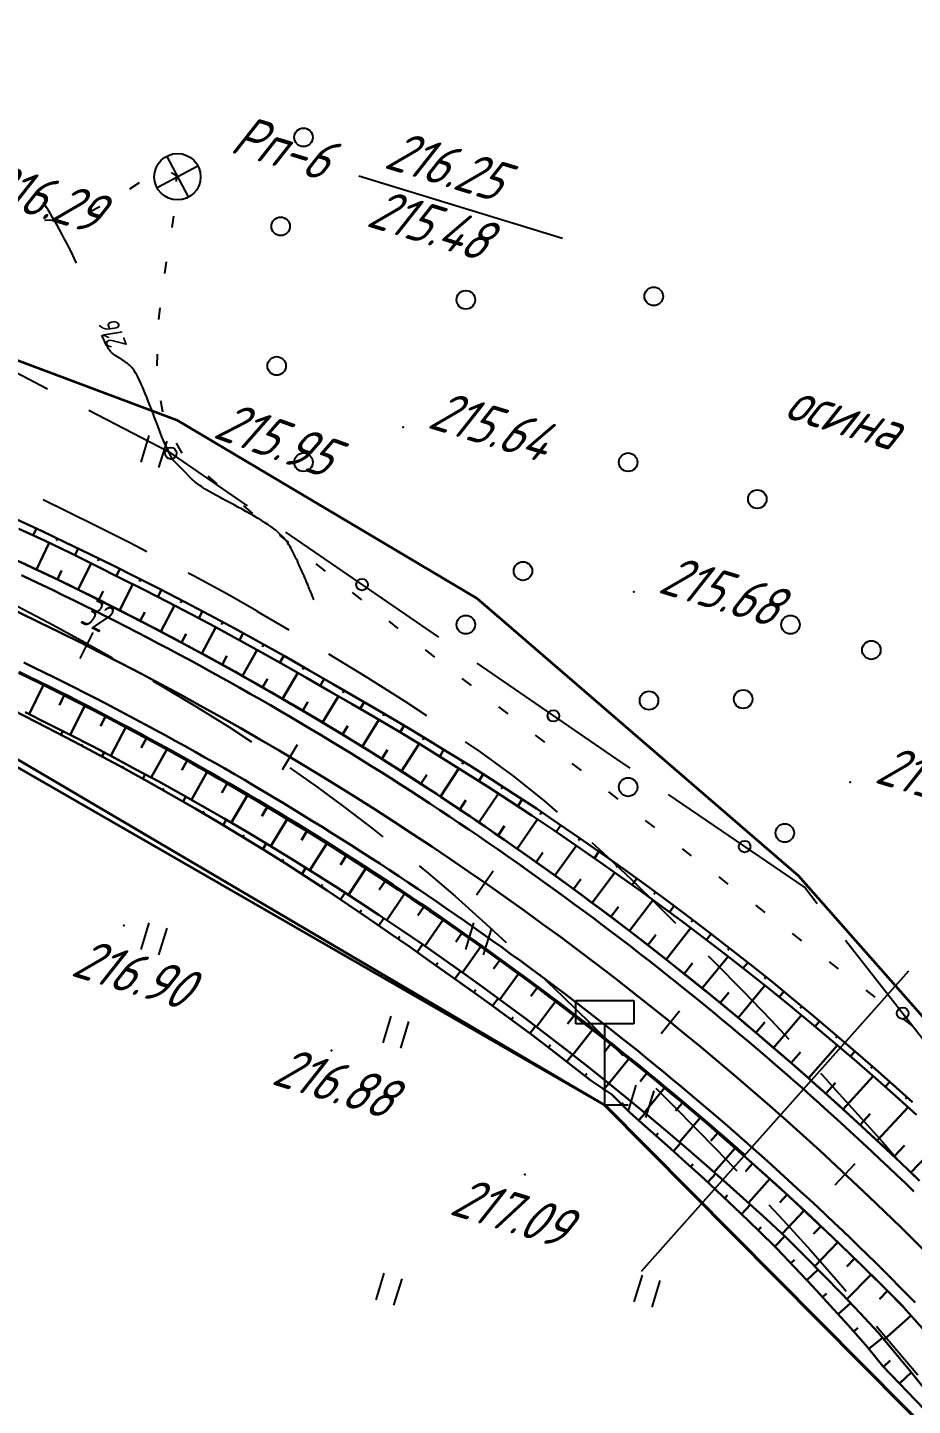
# Model space of a CAD drawing. Header units: millimetres. Extents: x -698 to 8131, y -704 to 4503.
# Drawn here: x 2342.1 to 2418.5, y 3281.5 to 3400.3 of the extents above; entities that cross this region are included whole.
import ezdxf

# ---------------------------------------------------------------- set-up
doc = ezdxf.new("R2010")
doc.units = ezdxf.units.MM
doc.linetypes.add('CONTI', pattern=[0])
for name, color, linetype, lineweight in [('10', 1, 'Continuous', 35), ('КОПИЯ_ОСЬ_13_ОТКОСЫ', 7, 'Continuous', 30), ('КОПИЯ_ОСЬ_ГРАНИЦЫ_ПОЛОС', 7, 'Continuous', 30), ('ОСЬ_ВЕРХ_ПОКРЫТИЯ_ГРАНИЦЫ_ПОЛОС', 7, 'Continuous', 30), ('ОСЬ_ВЕРХ_ПОКРЫТИЯ_ОСЬ', 1, 'Continuous', 30)]:
    doc.layers.add(name, color=color, linetype=linetype, lineweight=lineweight)
for name, color, linetype in [('_Ростелеком', 6, 'Continuous'), ('GOR_BDEFAULT', 212, 'CONTI'), ('NAD_MDEFAULT', 7, 'CONTI'), ('PI_OTDEFAULT', 172, 'CONTI'), ('PI_TTDEFAULT', 5, 'CONTI'), ('PLN_O', 7, 'CONTI'), ('SIT_LDEFAULT', 7, 'CONTI'), ('USLZNDEFAULT', 7, 'CONTI'), ('ZAPSKDEFAULT', 7, 'CONTI'), ('ОСЬ_ВЕРХ_ПОКРЫТИЯ_ПИКЕТЫ', 1, 'Continuous'), ('разметка', 7, 'Continuous')]:
    doc.layers.add(name, color=color, linetype=linetype)
doc.styles.add('eskd', font='isocpeui.ttf', dxfattribs={"width": 1.2})
doc.styles.add('SHRFT', font='isocpeui.ttf', dxfattribs={"width": 3.5})
doc.styles.get("Standard").update_dxf_attribs({"font": 'isocpeui.ttf'})
doc.styles.add('STYLE1', font='isocpeui.ttf', dxfattribs={"width": 0.9})
doc.linetypes.add('кабель_связи_проект.', pattern='A,10,-1,["/",STYLE1,S=3,R=0,X=0,Y=-1.5],-4.1', length=15.1)

# ---------------------------------------------------------------- blocks, each defined once
blk = doc.blocks.new('BL_2011')
at = {"color": 0}
for p, q in [((0, 0), (0, 2.4)), ((1.6, 0), (1.6, 2.4))]:
    blk.add_line(p, q, dxfattribs=at)
blk = doc.blocks.new('BL_2002')
at = {"color": 0}
blk.add_circle((0, 0), 0.8, dxfattribs=at)
blk = doc.blocks.new('BL_7')
at = {"color": 0}
for p, q in [((-1.4, 1.4), (1.4, -1.4)), ((-1.4, -1.4), (1.4, 1.4))]:
    blk.add_line(p, q, dxfattribs=at)
blk.add_circle((0, 0), 2, dxfattribs=at)
blk = doc.blocks.new('BL_13')
at = {"color": 0}
for p, q in [((-2.5, 7), (-2.5, 9)), ((-2.5, 9), (2.5, 9)), ((2.5, 9), (2.5, 7)), ((0, 7), (-2.5, 7)), ((0, 0), (0, 7)), ((2.5, 7), (0, 7)), ((2, 0), (0, 0))]:
    blk.add_line(p, q, dxfattribs=at)

msp = doc.modelspace()

# ---------------------------------------------------------------- linework, layer by layer
at = {"linetype": 'Continuous'}
msp.add_lwpolyline([(2395.09, 3293.11), (2418.15, 3318.98)], dxfattribs=at)
at = {"layer": '10'}
for points in [[(2141.8, 3408.07), (2216.55, 3392.8), (2263.27, 3383.66), (2327.33, 3370.89), (2327.94, 3376.59), (2354.99, 3366.48), (2380.91, 3351.07), (2408.59, 3327.21), (2444.31, 3286.75), (2473.71, 3241.11), (2495.67, 3193.46), (2512.75, 3149.97), (2512.75, 3149.97), (2597.5, 3024.69), (2712.63, 2889.22), (2781.31, 2835.2), (2837.99, 2782.75), (2867.96, 2764.36), (2948.25, 2701.49), (2981.85, 2680.24), (3061.58, 2646.56), (3212.79, 2609.87)], [(2700.54, 2872.25), (2645.98, 2933.87), (2603.84, 2982.23), (2584.73, 3006.65), (2575.9, 3017.94), (2574.84, 3019.51), (2545.45, 3062.98), (2518.98, 3099.94), (2500.35, 3115), (2486.13, 3135.93), (2472.17, 3192.89), (2452.9, 3232.37), (2449.49, 3239.37), (2421.5, 3277.62), (2391.93, 3307.41), (2338.39, 3338.18), (2299.07, 3355.29), (2224.74, 3370.8), (2162.78, 3383.77), (2086.08, 3399.1)]]:
    msp.add_lwpolyline(points, dxfattribs=at)
at = {"layer": '_Ростелеком', "linetype": 'кабель_связи_проект.', "lineweight": 40, "ltscale": 0.25}
msp.add_lwpolyline([(2116.88, 3393.62), (2299.36, 3355.85), (2338.77, 3338.66), (2391.92, 3307.42), (2421.5, 3277.62), (2449.49, 3239.37), (2449.49, 3239.37), (2459.48, 3220.23), (2472.62, 3193.32), (2491.02, 3138.52), (2518.98, 3099.94), (2545.45, 3062.98), (2564.44, 3034.9), (2576.39, 3018.52), (2615.36, 2969.79), (2659.47, 2919.35), (2688.57, 2886.45), (2711.71, 2861.19)], dxfattribs=at)
at = {"layer": 'GOR_BDEFAULT', "color": 212, "elevation": 216, "flags": 128}
for points in [[(2346.34, 3379.98), (2346.14, 3380.42), (2345.94, 3380.87), (2345.73, 3381.3), (2345.52, 3381.72), (2345.3, 3382.12), (2345.09, 3382.52), (2344.88, 3382.9), (2344.68, 3383.26), (2344.48, 3383.6), (2344.28, 3383.93), (2344.1, 3384.23), (2343.93, 3384.52), (2343.76, 3384.78), (2343.62, 3385.01), (2343.48, 3385.22)], [(2366.84, 3350.96), (2366.82, 3351), (2366.8, 3351.06), (2366.77, 3351.12), (2366.75, 3351.19), (2366.72, 3351.26), (2366.68, 3351.34), (2366.65, 3351.42), (2366.61, 3351.52), (2366.57, 3351.62), (2366.53, 3351.73), (2366.48, 3351.84), (2366.43, 3351.96), (2366.37, 3352.09), (2366.32, 3352.23), (2366.26, 3352.38), (2366.19, 3352.53), (2366.12, 3352.69), (2366.05, 3352.86), (2365.98, 3353.03), (2365.9, 3353.21), (2365.82, 3353.39), (2365.74, 3353.57), (2365.65, 3353.76), (2365.57, 3353.95), (2365.48, 3354.13), (2365.4, 3354.32), (2365.31, 3354.51), (2365.22, 3354.69), (2365.13, 3354.87), (2365.04, 3355.04), (2364.95, 3355.21), (2364.86, 3355.38), (2364.77, 3355.54), (2364.67, 3355.7), (2364.57, 3355.86), (2364.46, 3356.02), (2364.33, 3356.17), (2364.2, 3356.33), (2364.06, 3356.48), (2363.9, 3356.64), (2363.73, 3356.8), (2363.54, 3356.96), (2363.33, 3357.12), (2363.1, 3357.29), (2362.85, 3357.47), (2362.58, 3357.64), (2362.29, 3357.83), (2361.97, 3358.01), (2361.65, 3358.2), (2361.32, 3358.39), (2360.97, 3358.58), (2360.63, 3358.77), (2360.28, 3358.96), (2359.94, 3359.15), (2359.6, 3359.33), (2359.27, 3359.5), (2358.95, 3359.67), (2358.65, 3359.84), (2358.36, 3359.99), (2358.1, 3360.14), (2357.86, 3360.27), (2357.65, 3360.4), (2357.45, 3360.52), (2357.28, 3360.62), (2357.12, 3360.73), (2356.99, 3360.82), (2356.86, 3360.91), (2356.75, 3360.99), (2356.66, 3361.06), (2356.57, 3361.13), (2356.5, 3361.2), (2356.43, 3361.26), (2356.36, 3361.32), (2356.3, 3361.38), (2356.25, 3361.44), (2355.55, 3362.15), (2355.03, 3362.67), (2354.64, 3363.07), (2353.93, 3364.49), (2353.83, 3364.75), (2353.72, 3365.03), (2353.61, 3365.33), (2353.49, 3365.65), (2353.36, 3365.98), (2353.23, 3366.33), (2353.09, 3366.68), (2352.95, 3367.04), (2352.82, 3367.4), (2352.68, 3367.75), (2352.54, 3368.1), (2352.41, 3368.43), (2352.28, 3368.75), (2352.16, 3369.05), (2352.04, 3369.32), (2351.93, 3369.57), (2351.83, 3369.8), (2351.73, 3370), (2351.64, 3370.19), (2351.55, 3370.35), (2351.47, 3370.49), (2351.39, 3370.62), (2351.32, 3370.74), (2351.25, 3370.84), (2351.18, 3370.92), (2351.11, 3371), (2351.04, 3371.07), (2350.98, 3371.14), (2350.91, 3371.2), (2350.85, 3371.25), (2350.78, 3371.31), (2350.72, 3371.36), (2350.65, 3371.41), (2350.58, 3371.46), (2350.51, 3371.51), (2350.44, 3371.56), (2350.37, 3371.61), (2350.3, 3371.65), (2350.23, 3371.7), (2350.16, 3371.74), (2350.09, 3371.79), (2350.02, 3371.83), (2349.95, 3371.88), (2349.88, 3371.92), (2349.8, 3371.96), (2349.73, 3372.01), (2349.66, 3372.05), (2349.59, 3372.1), (2349.51, 3372.16), (2349.44, 3372.22), (2349.36, 3372.29), (2349.28, 3372.38), (2349.2, 3372.48), (2349.12, 3372.6), (2349.04, 3372.74), (2348.95, 3372.89), (2348.85, 3373.07), (2348.76, 3373.28), (2348.66, 3373.51), (2348.55, 3373.77)]]:
    msp.add_lwpolyline(points, dxfattribs=at)
at = {"layer": 'NAD_MDEFAULT', "color": 0}
msp.add_line((2370.69, 3387.51), (2388.26, 3382.14), dxfattribs=at)
at = {"layer": 'PI_TTDEFAULT', "color": 5}
for p in [(2374.54, 3365.84, 215.63), (2394.41, 3351.65, 215.68), (2413.08, 3335.26, 215.55), (2350.44, 3322.89, 216.9), (2368.35, 3312.12, 216.88), (2385.01, 3301.45, 217.09)]:
    msp.add_point(p, dxfattribs=at)
at = {"layer": 'PLN_O'}
for p, q in [((2330.83, 3375.93), (2343.86, 3369.17)), ((2347.41, 3367.33), (2354.23, 3363.79)), ((2354.23, 3363.78), (2361.08, 3359.08)), ((2364.38, 3356.81), (2377.57, 3347.76)), ((2380.88, 3345.5), (2392.93, 3337.23)), ((2392.93, 3337.23), (2394.07, 3336.45)), ((2397.37, 3334.2), (2409.12, 3326.2)), ((2409.13, 3326.22), (2410.24, 3324.8)), ((2412.69, 3321.64), (2422.54, 3309.03))]:
    msp.add_line(p, q, dxfattribs=at)
for centre in [(2354.49, 3363.6), (2370.98, 3352.28), (2387.48, 3340.97), (2403.98, 3329.7), (2417.61, 3315.33)]:
    msp.add_circle(centre, 0.5, dxfattribs=at)
at = {"layer": 'SIT_LDEFAULT', "color": 7}
for p, q in [((2354.52, 3387.8), (2354.94, 3387.51)), ((2354.94, 3387.51), (2354.95, 3387.02)), ((2350.94, 3386.4), (2351.79, 3386.93)), ((2347.48, 3384.41), (2348.37, 3384.87)), ((2343.58, 3383.69), (2344.31, 3383.73)), ((2344.31, 3383.73), (2344.58, 3383.75)), ((2354.72, 3384.04), (2354.57, 3383.05)), ((2354.09, 3380.09), (2353.93, 3379.1)), ((2353.55, 3376.13), (2353.43, 3375.14)), ((2353.31, 3372.14), (2353.29, 3371.14)), ((2353.6, 3368.16), (2353.76, 3367.17)), ((2354.94, 3364.47), (2355.43, 3363.6)), ((2357.68, 3361.62), (2358.45, 3360.98)), ((2345.51, 3358.58), (2343.48, 3359.58)), ((2360.76, 3359.06), (2361.53, 3358.42)), ((2348.19, 3357.25), (2345.51, 3358.59)), ((2350.94, 3355.88), (2348.19, 3357.25)), ((2363.85, 3356.54), (2364.64, 3355.92)), ((2352.43, 3355.12), (2350.94, 3355.88)), ((2367, 3354.07), (2367.79, 3353.45)), ((2356.51, 3353.01), (2355.99, 3353.28)), ((2359.26, 3351.51), (2356.51, 3353)), ((2370.14, 3351.6), (2370.93, 3350.98)), ((2341.15, 3350.49), (2343.99, 3349)), ((2361.94, 3349.99), (2359.26, 3351.52)), ((2364.69, 3348.35), (2361.93, 3349.97)), ((2343.99, 3349), (2347.11, 3347.3)), ((2373.29, 3349.13), (2374.08, 3348.51)), ((2347.11, 3347.3), (2349.47, 3345.98)), ((2371.28, 3344.36), (2368.12, 3346.29)), ((2376.43, 3346.65), (2376.9, 3346.28)), ((2376.9, 3346.29), (2377.22, 3346.04)), ((2352.94, 3343.99), (2353.63, 3343.59)), ((2353.63, 3343.59), (2356.71, 3341.75)), ((2374.7, 3342.21), (2371.28, 3344.36)), ((2379.6, 3344.2), (2380.39, 3343.59)), ((2376.58, 3340.98), (2374.7, 3342.21)), ((2356.71, 3341.75), (2359.48, 3340.02)), ((2382.76, 3341.75), (2383.55, 3341.14)), ((2359.48, 3340.02), (2361.45, 3338.73)), ((2381.23, 3337.83), (2379.9, 3338.74)), ((2385.92, 3339.3), (2386.71, 3338.69)), ((2384.1, 3335.73), (2381.23, 3337.83)), ((2364.76, 3336.49), (2367.04, 3334.88)), ((2389.08, 3336.86), (2389.87, 3336.25)), ((2386.73, 3333.63), (2384.1, 3335.73)), ((2367.04, 3334.88), (2369.49, 3333.07)), ((2392.25, 3334.41), (2393.04, 3333.8)), ((2369.49, 3333.07), (2371.92, 3331.22)), ((2387.84, 3332.68), (2386.73, 3333.63)), ((2395.41, 3331.96), (2395.64, 3331.78)), ((2395.64, 3331.78), (2396.2, 3331.35)), ((2371.92, 3331.22), (2372.78, 3330.54)), ((2391.79, 3329.16), (2390.84, 3330.02)), ((2394.24, 3326.83), (2391.79, 3329.16)), ((2398.58, 3329.52), (2399.37, 3328.91)), ((2375.91, 3328.04), (2376.68, 3327.42)), ((2376.67, 3327.41), (2379.01, 3325.42)), ((2396.66, 3324.46), (2394.24, 3326.83)), ((2401.75, 3327.08), (2402.54, 3326.47)), ((2379.01, 3325.42), (2381.35, 3323.33)), ((2398.04, 3323.08), (2396.66, 3324.46)), ((2404.92, 3324.64), (2405.71, 3324.03)), ((2381.35, 3323.33), (2383.41, 3321.43)), ((2408.09, 3322.2), (2408.88, 3321.59)), ((2401.44, 3319.67), (2400.86, 3320.25)), ((2403.84, 3317.24), (2401.44, 3319.67)), ((2411.26, 3319.77), (2412.05, 3319.16)), ((2386.32, 3318.68), (2388.32, 3316.74)), ((2406.26, 3314.73), (2403.84, 3317.24)), ((2414.43, 3317.33), (2415.22, 3316.72)), ((2388.33, 3316.75), (2390.62, 3314.5)), ((2417.6, 3314.88), (2418.39, 3314.27)), ((2390.63, 3314.51), (2392.9, 3312.27)), ((2407.83, 3313.08), (2406.27, 3314.74)), ((2392.9, 3312.27), (2393.48, 3311.7)), ((2411.12, 3309.54), (2410.56, 3310.15)), ((2396.32, 3308.88), (2397.59, 3307.61)), ((2413.52, 3306.88), (2411.11, 3309.54)), ((2397.59, 3307.61), (2400.02, 3305.15)), ((2415.89, 3304.21), (2413.52, 3306.88)), ((2400.02, 3305.15), (2402.47, 3302.63)), ((2417.2, 3302.68), (2415.88, 3304.21)), ((2402.47, 3302.63), (2403.32, 3301.74)), ((2406.06, 3298.83), (2407.31, 3297.49)), ((2407.31, 3297.49), (2409.65, 3294.91)), ((2409.65, 3294.91), (2412.3, 3291.9)), ((2412.3, 3291.9), (2412.74, 3291.38)), ((2415.35, 3288.35), (2415.47, 3288.21)), ((2415.47, 3288.21), (2418.91, 3284.16))]:
    msp.add_line(p, q, dxfattribs=at)
at = {"layer": 'КОПИЯ_ОСЬ_13_ОТКОСЫ'}
for p, q in [((2414.7, 3286.4), (2415.88, 3287.36)), ((2415.97, 3284.85), (2416.52, 3285.39)), ((2417.35, 3283.41), (2418.35, 3284.37))]:
    msp.add_line(p, q, dxfattribs=at)
for points in [[(2341.21, 3357.89), (2343.32, 3356.91), (2345.41, 3355.92), (2347.5, 3354.91), (2349.58, 3353.89), (2351.33, 3353.01), (2353.51, 3351.91), (2355.68, 3350.79), (2357.84, 3349.65), (2360, 3348.5), (2362.14, 3347.32), (2364.27, 3346.13), (2366.39, 3344.92), (2368.5, 3343.69), (2370.48, 3342.56), (2372.46, 3341.41), (2374.42, 3340.25), (2376.38, 3339.08), (2378.33, 3337.88), (2380.27, 3336.68), (2382.19, 3335.46), (2384.11, 3334.22), (2386.02, 3332.97), (2387.91, 3331.69), (2389.8, 3330.39), (2391.68, 3329.09), (2393.54, 3327.77), (2395.39, 3326.43), (2397.24, 3325.08), (2399.07, 3323.71), (2400.89, 3322.33), (2402.7, 3320.93), (2404.5, 3319.52), (2406.29, 3318.09), (2408.06, 3316.64), (2409.82, 3315.18), (2411.57, 3313.71), (2413.31, 3312.22), (2415.04, 3310.72), (2416.76, 3309.2), (2418.46, 3307.68)], [(2341.39, 3357.1), (2343.59, 3356.07), (2345.79, 3355.01), (2347.98, 3353.94), (2350.15, 3352.84), (2352.19, 3351.83), (2354.21, 3350.79), (2356.23, 3349.74), (2358.24, 3348.68), (2360.24, 3347.59), (2362.23, 3346.5), (2364.22, 3345.38), (2366.19, 3344.25), (2368.16, 3343.11), (2370.13, 3341.98), (2372.1, 3340.83), (2374.06, 3339.67), (2376.01, 3338.5), (2377.95, 3337.3), (2379.88, 3336.1), (2381.8, 3334.87), (2383.71, 3333.64), (2385.61, 3332.38), (2387.51, 3331.12), (2389.4, 3329.83), (2391.27, 3328.53), (2393.14, 3327.22), (2394.99, 3325.89), (2396.83, 3324.55), (2398.67, 3323.19), (2400.49, 3321.82), (2402.3, 3320.43), (2404.18, 3318.96), (2406.06, 3317.46), (2407.92, 3315.96), (2409.77, 3314.43), (2411.6, 3312.89), (2413.42, 3311.34), (2415.23, 3309.77), (2417.03, 3308.18), (2418.81, 3306.58)], [(2341.39, 3357.1), (2343.59, 3356.07), (2345.79, 3355.01), (2347.98, 3353.94), (2350.15, 3352.84), (2352.19, 3351.83), (2354.21, 3350.79), (2356.23, 3349.74), (2358.24, 3348.68), (2360.24, 3347.59), (2362.23, 3346.5), (2364.22, 3345.38), (2366.19, 3344.25), (2368.16, 3343.11), (2370.13, 3341.98), (2372.1, 3340.83), (2374.06, 3339.67), (2376.01, 3338.5), (2377.95, 3337.3), (2379.88, 3336.1), (2381.8, 3334.87), (2383.71, 3333.64), (2385.61, 3332.38), (2387.51, 3331.12), (2389.4, 3329.83), (2391.27, 3328.53), (2393.14, 3327.22), (2394.99, 3325.89), (2396.83, 3324.55), (2398.67, 3323.19), (2400.49, 3321.82), (2402.3, 3320.43), (2404.18, 3318.96), (2406.06, 3317.46), (2407.92, 3315.96), (2409.77, 3314.43), (2411.6, 3312.89), (2413.42, 3311.34), (2415.23, 3309.77), (2417.03, 3308.18), (2418.81, 3306.58)], [(2342.89, 3357.11), (2342.62, 3356.53)], [(2342.89, 3353.58), (2343.98, 3355.88)], [(2344.7, 3356.26), (2344.61, 3356.07)], [(2346.5, 3355.4), (2346.21, 3354.8)], [(2340.77, 3354.57), (2342.83, 3353.61), (2344.88, 3352.64), (2346.92, 3351.64), (2348.95, 3350.63), (2350.98, 3349.6), (2352.99, 3348.56), (2355, 3347.5), (2357, 3346.43), (2358.99, 3345.34), (2360.98, 3344.23), (2362.95, 3343.11), (2364.91, 3341.97), (2366.87, 3340.82), (2368.82, 3339.65), (2370.75, 3338.46), (2372.68, 3337.26), (2374.6, 3336.05), (2376.51, 3334.81), (2378.4, 3333.57), (2380.29, 3332.31), (2382.17, 3331.03), (2384.04, 3329.74), (2385.89, 3328.43), (2387.74, 3327.11), (2389.58, 3325.78), (2391.4, 3324.42), (2393.22, 3323.06), (2395.02, 3321.68), (2396.81, 3320.29), (2398.59, 3318.88), (2400.36, 3317.46), (2402.12, 3316.02), (2403.87, 3314.57), (2405.6, 3313.1), (2407.33, 3311.63), (2409.04, 3310.13), (2410.74, 3308.63), (2412.42, 3307.11), (2414.1, 3305.58), (2415.76, 3304.03), (2417.41, 3302.47), (2419.05, 3300.9)], [(2346.49, 3351.85), (2347.61, 3354.12)], [(2348.3, 3354.52), (2348.2, 3354.32)], [(2344.7, 3352.72), (2345.06, 3353.49)], [(2350.09, 3353.63), (2349.79, 3353.03)], [(2348.29, 3350.96), (2348.66, 3351.72)], [(2350.07, 3350.06), (2351.22, 3352.32)], [(2351.88, 3352.74), (2351.78, 3352.54)], [(2353.67, 3351.83), (2353.36, 3351.23)], [(2353.63, 3348.23), (2354.81, 3350.48)], [(2355.44, 3350.92), (2355.34, 3350.72)], [(2351.85, 3349.15), (2352.24, 3349.9)], [(2357.22, 3349.99), (2356.9, 3349.39)], [(2355.4, 3347.29), (2355.8, 3348.04)], [(2357.16, 3346.34), (2358.38, 3348.6)], [(2358.98, 3349.05), (2358.87, 3348.85)], [(2360.74, 3348.09), (2360.41, 3347.5)], [(2362.49, 3347.13), (2362.38, 3346.93)], [(2358.91, 3345.38), (2359.32, 3346.13)], [(2360.66, 3344.41), (2361.92, 3346.67)], [(2364.23, 3346.15), (2363.9, 3345.56)], [(2364.13, 3342.43), (2365.44, 3344.68)], [(2365.97, 3345.16), (2365.86, 3344.96)], [(2342.01, 3344.36), (2343.97, 3343.4), (2345.91, 3342.42), (2347.85, 3341.43), (2349.78, 3340.42), (2351.71, 3339.4), (2353.62, 3338.36), (2355.53, 3337.31), (2357.42, 3336.25), (2359.31, 3335.16), (2361.2, 3334.07), (2363.07, 3332.95), (2364.93, 3331.83), (2366.79, 3330.69), (2368.63, 3329.53), (2370.47, 3328.36), (2372.29, 3327.18), (2374.11, 3325.98), (2375.92, 3324.76), (2377.72, 3323.53), (2379.5, 3322.29), (2381.28, 3321.04), (2383.05, 3319.77), (2384.81, 3318.48), (2386.56, 3317.18), (2388.3, 3315.87), (2390.02, 3314.55), (2391.74, 3313.21), (2393.45, 3311.85), (2395.14, 3310.49), (2396.83, 3309.11), (2398.5, 3307.72), (2400.16, 3306.31), (2401.81, 3304.89), (2403.45, 3303.46), (2405.08, 3302.01), (2406.7, 3300.56), (2408.31, 3299.09), (2409.9, 3297.6), (2411.48, 3296.11), (2413.05, 3294.6), (2414.61, 3293.08), (2416.16, 3291.54), (2417.69, 3290), (2419.32, 3288.16)], [(2343.5, 3343.63), (2342.26, 3341.12)], [(2362.4, 3343.42), (2362.83, 3344.17)], [(2367.7, 3344.16), (2367.36, 3343.57)], [(2345.29, 3342.74), (2344.87, 3341.9)], [(2365.86, 3341.42), (2366.3, 3342.17)], [(2367.58, 3340.39), (2368.94, 3342.66)], [(2369.44, 3343.16), (2369.33, 3342.96)], [(2371.17, 3342.16), (2370.83, 3341.57)], [(2340.82, 3341.48), (2342.89, 3340.43), (2346.18, 3338.73), (2348.28, 3337.62), (2350.37, 3336.49), (2352.45, 3335.33), (2354.53, 3334.16), (2356.59, 3332.98), (2358.64, 3331.77), (2360.68, 3330.55), (2362.51, 3329.41), (2364.34, 3328.26), (2366.15, 3327.09), (2367.96, 3325.91), (2369.76, 3324.72), (2371.54, 3323.51), (2373.32, 3322.28), (2375.09, 3321.05), (2376.85, 3319.79), (2378.62, 3318.56), (2380.38, 3317.31), (2382.13, 3316.05), (2383.87, 3314.78), (2385.6, 3313.49), (2387.32, 3312.19), (2389.03, 3310.87), (2390.72, 3309.54), (2392.52, 3308.34), (2394.05, 3306.8), (2395.67, 3305.38), (2397.29, 3303.95), (2398.89, 3302.51), (2400.48, 3301.05), (2402.06, 3299.58), (2403.62, 3298.1), (2405.18, 3296.61), (2406.72, 3295.1), (2408.29, 3293.46), (2409.84, 3291.81), (2411.37, 3290.14), (2412.9, 3288.46), (2414.41, 3286.76), (2414.7, 3286.4)], [(2341.93, 3341.28), (2343.86, 3340.31), (2345.79, 3339.34), (2347.72, 3338.35), (2349.63, 3337.35), (2351.54, 3336.33), (2353.44, 3335.3), (2355.34, 3334.26), (2357.22, 3333.19), (2359.1, 3332.12), (2360.96, 3331.03), (2362.91, 3329.86), (2364.84, 3328.68), (2366.76, 3327.48), (2368.68, 3326.26), (2370.58, 3325.03), (2372.47, 3323.79), (2374.35, 3322.52), (2376.23, 3321.25), (2378.09, 3319.95), (2379.85, 3318.7), (2381.61, 3317.44), (2383.35, 3316.16), (2385.09, 3314.87), (2386.81, 3313.56), (2388.53, 3312.24), (2390.23, 3310.91), (2391.92, 3309.56), (2393.61, 3308.2), (2395.39, 3306.73), (2397.17, 3305.24), (2398.94, 3303.74), (2400.69, 3302.22), (2402.42, 3300.69), (2404.15, 3299.14), (2405.86, 3297.58), (2407.56, 3296), (2409.17, 3294.39), (2410.77, 3292.77), (2412.36, 3291.14), (2413.93, 3289.49), (2415.49, 3287.83), (2416.91, 3286.12), (2418.33, 3284.4), (2419.73, 3282.67)], [(2347.07, 3341.83), (2345.79, 3339.34)], [(2348.85, 3340.91), (2348.42, 3340.08)], [(2372.9, 3341.15), (2372.79, 3340.96)], [(2343.23, 3340.26), (2343.28, 3340.35)], [(2350.62, 3339.98), (2349.31, 3337.52)], [(2369.29, 3339.36), (2369.75, 3340.11)], [(2370.99, 3338.31), (2372.43, 3340.64)], [(2374.62, 3340.13), (2374.27, 3339.55)], [(2345.01, 3339.34), (2345.17, 3339.65)], [(2352.38, 3339.04), (2351.94, 3338.22)], [(2374.38, 3336.19), (2375.9, 3338.56)], [(2376.34, 3339.1), (2376.22, 3338.91)], [(2346.78, 3338.41), (2346.84, 3338.52)], [(2348.55, 3337.47), (2348.74, 3337.82)], [(2354.14, 3338.08), (2352.8, 3335.65)], [(2372.69, 3337.26), (2373.17, 3338.03)], [(2378.04, 3338.06), (2377.68, 3337.47)], [(2350.31, 3336.52), (2350.37, 3336.64)], [(2355.89, 3337.11), (2355.44, 3336.3)], [(2377.74, 3334.01), (2379.34, 3336.44)], [(2379.74, 3337.01), (2379.62, 3336.81)], [(2352.06, 3335.55), (2352.27, 3335.94)], [(2357.63, 3336.13), (2356.27, 3333.73)], [(2359.36, 3335.13), (2358.9, 3334.34)], [(2376.06, 3335.1), (2376.57, 3335.89)], [(2381.43, 3335.94), (2381.06, 3335.35)], [(2353.8, 3334.58), (2353.87, 3334.7)], [(2355.54, 3333.58), (2355.78, 3334.01)], [(2361.09, 3334.13), (2359.7, 3331.76)], [(2381.06, 3331.79), (2382.74, 3334.27)], [(2383.12, 3334.86), (2382.99, 3334.67)], [(2357.27, 3332.58), (2357.35, 3332.72)], [(2362.81, 3333.11), (2362.34, 3332.32)], [(2379.4, 3332.9), (2379.94, 3333.71)], [(2384.8, 3333.77), (2384.41, 3333.18)], [(2386.47, 3332.67), (2386.34, 3332.47)], [(2358.99, 3331.56), (2359.26, 3332.02)], [(2364.53, 3332.07), (2363.11, 3329.74)], [(2382.71, 3330.66), (2383.28, 3331.48)], [(2384.35, 3329.52), (2386.12, 3332.05)], [(2388.12, 3331.55), (2387.73, 3330.97)], [(2360.71, 3330.53), (2360.8, 3330.68)], [(2366.23, 3331.03), (2365.75, 3330.25)], [(2389.77, 3330.41), (2389.64, 3330.22)], [(2362.41, 3329.48), (2362.72, 3329.97)], [(2367.93, 3329.97), (2366.48, 3327.66)], [(2385.99, 3328.36), (2386.58, 3329.2)], [(2387.62, 3327.2), (2389.47, 3329.78)], [(2391.41, 3329.27), (2391.02, 3328.71)], [(2364.1, 3328.41), (2364.2, 3328.58)], [(2365.78, 3327.33), (2366.13, 3327.87)], [(2369.62, 3328.9), (2369.13, 3328.14)], [(2393.05, 3328.12), (2392.91, 3327.93)], [(2371.3, 3327.82), (2369.82, 3325.53)], [(2372.98, 3326.73), (2372.47, 3325.97)], [(2389.23, 3326.03), (2389.86, 3326.88)], [(2390.84, 3324.84), (2392.79, 3327.46)], [(2394.67, 3326.95), (2394.28, 3326.4)], [(2367.46, 3326.24), (2367.58, 3326.42)], [(2369.13, 3325.14), (2369.52, 3325.72)], [(2374.64, 3325.62), (2373.12, 3323.35)], [(2396.29, 3325.77), (2396.16, 3325.59)], [(2376.3, 3324.5), (2375.79, 3323.75)], [(2392.45, 3323.64), (2393.1, 3324.51)], [(2394.04, 3322.43), (2396.08, 3325.1)], [(2397.9, 3324.59), (2397.5, 3324.06)], [(2370.79, 3324.02), (2370.92, 3324.22)], [(2372.44, 3322.89), (2372.87, 3323.52)], [(2377.95, 3323.37), (2376.4, 3321.13)], [(2399.5, 3323.39), (2399.37, 3323.21)], [(2374.08, 3321.75), (2374.23, 3321.96)], [(2379.59, 3322.23), (2379.07, 3321.49)], [(2395.62, 3321.21), (2396.31, 3322.1)], [(2397.2, 3319.98), (2399.33, 3322.69)], [(2401.09, 3322.18), (2400.7, 3321.66)], [(2375.72, 3320.6), (2376.19, 3321.27)], [(2381.23, 3321.08), (2379.64, 3318.85)], [(2402.68, 3320.96), (2402.54, 3320.78)], [(2377.35, 3319.44), (2377.51, 3319.67)], [(2382.85, 3319.91), (2382.32, 3319.17)], [(2398.77, 3318.74), (2399.48, 3319.64)], [(2400.33, 3317.49), (2402.55, 3320.24)], [(2404.25, 3319.72), (2403.86, 3319.22)], [(2378.99, 3318.3), (2379.47, 3318.97)], [(2384.47, 3318.73), (2382.85, 3316.53)], [(2405.81, 3318.47), (2405.68, 3318.3)], [(2380.62, 3317.14), (2380.78, 3317.36)], [(2386.08, 3317.54), (2385.53, 3316.81)], [(2403.42, 3314.95), (2405.73, 3317.73)], [(2407.37, 3317.21), (2406.97, 3316.73)], [(2382.24, 3315.97), (2382.72, 3316.62)], [(2387.67, 3316.34), (2386.02, 3314.16)], [(2401.88, 3316.22), (2402.62, 3317.13)], [(2383.86, 3314.79), (2384.02, 3315)], [(2389.27, 3315.13), (2388.71, 3314.41)], [(2406.47, 3312.36), (2408.88, 3315.17)], [(2408.91, 3315.94), (2408.78, 3315.78)], [(2385.46, 3313.59), (2385.94, 3314.23)], [(2390.85, 3313.91), (2389.16, 3311.75)], [(2404.95, 3313.66), (2405.73, 3314.58)], [(2410.45, 3314.66), (2410.06, 3314.19)], [(2387.06, 3312.39), (2387.22, 3312.6)], [(2392.42, 3312.67), (2391.85, 3311.96)], [(2409.49, 3309.74), (2411.98, 3312.57)], [(2411.98, 3313.37), (2411.84, 3313.21)], [(2388.64, 3311.17), (2389.12, 3311.78)], [(2393.98, 3311.42), (2392.27, 3309.29)], [(2407.98, 3311.06), (2408.79, 3311.98)], [(2413.49, 3312.06), (2413.1, 3311.61)], [(2390.22, 3309.94), (2390.38, 3310.14)], [(2395.54, 3310.17), (2394.96, 3309.46)], [(2415, 3310.75), (2414.87, 3310.6)], [(2391.79, 3308.7), (2392.26, 3309.29)], [(2397.08, 3308.9), (2395.33, 3306.78)], [(2410.98, 3308.41), (2411.82, 3309.35)], [(2412.47, 3307.07), (2415.06, 3309.92)], [(2416.5, 3309.43), (2416.11, 3308.99)], [(2417.99, 3308.1), (2417.86, 3307.95)], [(2393.33, 3307.42), (2393.49, 3307.61)], [(2394.84, 3306.11), (2395.39, 3306.73)], [(2398.62, 3307.62), (2398.03, 3306.92)], [(2413.94, 3305.72), (2414.81, 3306.66)], [(2415.41, 3304.36), (2418.09, 3307.23)], [(2400.15, 3306.32), (2398.36, 3304.23)], [(2396.34, 3304.79), (2396.53, 3305)], [(2397.84, 3303.46), (2398.46, 3304.15)], [(2401.66, 3305.02), (2401.06, 3304.33)], [(2418.31, 3301.61), (2421.09, 3304.5)], [(2403.17, 3303.71), (2401.35, 3301.64)], [(2416.87, 3302.99), (2417.77, 3303.94)], [(2399.32, 3302.11), (2399.53, 3302.34)], [(2404.67, 3302.38), (2404.06, 3301.7)], [(2400.79, 3300.76), (2401.49, 3301.51)], [(2406.16, 3301.05), (2404.31, 3299)], [(2402.26, 3299.4), (2402.49, 3299.65)], [(2407.64, 3299.7), (2407.02, 3299.02)], [(2403.71, 3298.02), (2404.48, 3298.84)], [(2409.11, 3298.34), (2407.22, 3296.32)], [(2410.57, 3296.98), (2409.93, 3296.31)], [(2405.15, 3296.64), (2405.41, 3296.91)], [(2406.58, 3295.24), (2407.44, 3296.11)], [(2412.01, 3295.6), (2410.03, 3293.53)], [(2407.97, 3293.8), (2408.27, 3294.08)], [(2413.45, 3294.21), (2412.79, 3293.52)], [(2409.34, 3292.34), (2410.31, 3293.24)], [(2414.88, 3292.81), (2412.79, 3290.69)], [(2410.7, 3290.87), (2411.03, 3291.17)], [(2416.3, 3291.4), (2415.6, 3290.7)], [(2412.05, 3289.4), (2413.11, 3290.35)], [(2418.33, 3289.27), (2416, 3287.21)], [(2413.39, 3287.91), (2413.74, 3288.23)], [(2414.7, 3286.4), (2415.88, 3287.36)], [(2414.7, 3286.4), (2415.91, 3284.91), (2415.91, 3284.91), (2422.27, 3278.28), (2422.27, 3278.28), (2422.27, 3278.28), (2422.27, 3278.28), (2427.55, 3271.05), (2427.55, 3271.05), (2427.55, 3271.05), (2427.55, 3271.05), (2432.29, 3264.58), (2432.29, 3264.58), (2432.29, 3264.58), (2434.66, 3261.34), (2434.66, 3261.34), (2436.5, 3258.82), (2436.5, 3258.82)]]:
    msp.add_lwpolyline(points, dxfattribs=at)
at = {"layer": 'КОПИЯ_ОСЬ_ГРАНИЦЫ_ПОЛОС'}
for points in [[(2342.02, 3353.99), (2342.94, 3353.56), (2343.85, 3353.13), (2344.77, 3352.69), (2345.68, 3352.25), (2346.59, 3351.8), (2347.5, 3351.36), (2348.41, 3350.9), (2349.31, 3350.45), (2350.22, 3349.99), (2351.12, 3349.53), (2352.02, 3349.07), (2352.92, 3348.6), (2353.82, 3348.13), (2354.72, 3347.66), (2355.61, 3347.18), (2356.5, 3346.7), (2357.4, 3346.22), (2358.28, 3345.73), (2359.17, 3345.24), (2360.06, 3344.75), (2360.94, 3344.25), (2361.82, 3343.75), (2362.71, 3343.25), (2363.58, 3342.74), (2364.46, 3342.24), (2365.34, 3341.72), (2366.21, 3341.21), (2367.08, 3340.69), (2367.95, 3340.17), (2368.82, 3339.65), (2369.68, 3339.12), (2370.55, 3338.59), (2371.41, 3338.06), (2372.27, 3337.52), (2373.13, 3336.98), (2373.99, 3336.44), (2374.84, 3335.89), (2375.69, 3335.34), (2376.54, 3334.79), (2377.39, 3334.24), (2378.24, 3333.68), (2379.08, 3333.12), (2379.92, 3332.55), (2380.77, 3331.99), (2381.6, 3331.42), (2382.44, 3330.84), (2383.27, 3330.27), (2384.11, 3329.69), (2384.94, 3329.11), (2385.77, 3328.52), (2386.59, 3327.94), (2387.42, 3327.35), (2388.24, 3326.75), (2389.06, 3326.16), (2389.87, 3325.56), (2390.69, 3324.95), (2391.5, 3324.35), (2392.31, 3323.74), (2393.12, 3323.13), (2393.93, 3322.52), (2394.73, 3321.9), (2395.54, 3321.28), (2396.34, 3320.66), (2397.14, 3320.03), (2397.93, 3319.4), (2398.72, 3318.77), (2399.52, 3318.14), (2400.3, 3317.5), (2401.09, 3316.86), (2401.88, 3316.22), (2402.66, 3315.58), (2403.44, 3314.93), (2404.21, 3314.28), (2404.99, 3313.62), (2405.76, 3312.97), (2406.53, 3312.31), (2407.3, 3311.65), (2408.07, 3310.98), (2408.83, 3310.32), (2409.59, 3309.65), (2409.73, 3309.53)], [(2341.4, 3344.76), (2342.28, 3344.34), (2343.16, 3343.91), (2344.04, 3343.47), (2344.91, 3343.04), (2345.79, 3342.6), (2346.66, 3342.16), (2347.53, 3341.71), (2348.4, 3341.26), (2349.26, 3340.81), (2350.13, 3340.35), (2350.99, 3339.9), (2351.85, 3339.44), (2352.71, 3338.97), (2353.57, 3338.5), (2354.43, 3338.03), (2355.28, 3337.56), (2356.14, 3337.09), (2356.99, 3336.61), (2357.84, 3336.12), (2358.69, 3335.64), (2359.54, 3335.15), (2360.38, 3334.66), (2361.22, 3334.17), (2362.07, 3333.67), (2362.9, 3333.17), (2363.74, 3332.67), (2364.58, 3332.16), (2365.41, 3331.65), (2366.25, 3331.14), (2367.08, 3330.62), (2367.91, 3330.11), (2368.73, 3329.58), (2369.56, 3329.06), (2370.38, 3328.53), (2371.2, 3328), (2372.02, 3327.47), (2372.84, 3326.94), (2373.66, 3326.4), (2374.47, 3325.86), (2375.28, 3325.31), (2376.09, 3324.77), (2376.9, 3324.22), (2377.71, 3323.66), (2378.51, 3323.11), (2379.31, 3322.55), (2380.11, 3321.99), (2380.91, 3321.42), (2381.71, 3320.86), (2382.5, 3320.29), (2383.29, 3319.71), (2384.08, 3319.14), (2384.87, 3318.56), (2385.66, 3317.98), (2386.44, 3317.4), (2387.22, 3316.81), (2388, 3316.22), (2388.78, 3315.63), (2389.56, 3315.03), (2390.33, 3314.44), (2391.1, 3313.84), (2391.87, 3313.23), (2392.64, 3312.63), (2393.4, 3312.02), (2394.17, 3311.41), (2394.93, 3310.79), (2395.68, 3310.18), (2396.44, 3309.56), (2397.19, 3308.93), (2397.95, 3308.31), (2398.7, 3307.68), (2399.44, 3307.05), (2400.19, 3306.42), (2400.93, 3305.79), (2401.67, 3305.15), (2402.41, 3304.51), (2403.15, 3303.86), (2403.88, 3303.22), (2404, 3303.11)]]:
    msp.add_lwpolyline(points, dxfattribs=at)
at = {"layer": 'ОСЬ_ВЕРХ_ПОКРЫТИЯ_ГРАНИЦЫ_ПОЛОС', "linetype": 'Continuous'}
for points in [[(2341.56, 3354.21), (2342.48, 3353.78), (2343.39, 3353.35), (2344.31, 3352.91), (2345.22, 3352.47), (2346.13, 3352.03), (2347.04, 3351.58), (2347.95, 3351.13), (2348.86, 3350.68), (2349.76, 3350.22), (2350.66, 3349.77), (2351.57, 3349.3), (2352.46, 3348.84), (2353.36, 3348.37), (2354.26, 3347.9), (2355.15, 3347.42), (2356.05, 3346.94), (2356.94, 3346.46), (2357.83, 3345.98), (2358.72, 3345.49), (2359.6, 3345), (2360.49, 3344.51), (2361.37, 3344.01), (2362.25, 3343.51), (2363.13, 3343.01), (2364.01, 3342.5), (2364.88, 3341.99), (2365.76, 3341.48), (2366.63, 3340.96), (2367.5, 3340.44), (2368.37, 3339.92), (2369.23, 3339.39), (2370.1, 3338.87), (2370.96, 3338.34), (2371.82, 3337.8), (2372.68, 3337.26), (2373.54, 3336.72), (2374.39, 3336.18), (2375.24, 3335.63), (2376.09, 3335.08), (2376.94, 3334.53), (2377.79, 3333.97), (2378.64, 3333.42), (2379.48, 3332.85), (2380.32, 3332.29), (2381.16, 3331.72), (2382, 3331.15), (2382.83, 3330.58), (2383.66, 3330), (2384.49, 3329.42), (2385.32, 3328.84), (2386.15, 3328.25), (2386.97, 3327.66), (2387.8, 3327.07), (2388.62, 3326.48), (2389.43, 3325.88), (2390.25, 3325.28), (2391.06, 3324.68), (2391.88, 3324.07), (2392.69, 3323.46), (2393.49, 3322.85), (2394.3, 3322.24), (2395.1, 3321.62), (2395.9, 3321), (2396.7, 3320.37), (2397.5, 3319.75), (2398.29, 3319.12), (2399.08, 3318.49), (2399.87, 3317.85), (2400.66, 3317.21), (2401.45, 3316.57), (2402.23, 3315.93), (2403.01, 3315.29), (2403.79, 3314.64), (2404.56, 3313.99), (2405.34, 3313.33), (2406.11, 3312.67), (2406.88, 3312.02), (2407.64, 3311.35), (2408.41, 3310.69), (2409.17, 3310.02), (2409.93, 3309.35), (2410.68, 3308.68), (2411.44, 3308), (2412.19, 3307.32), (2412.94, 3306.64), (2413.69, 3305.96), (2414.43, 3305.27), (2415.18, 3304.58), (2415.92, 3303.89), (2416.65, 3303.19), (2417.39, 3302.5), (2418.12, 3301.8), (2418.85, 3301.09)], [(2418.57, 3299.98), (2417.84, 3300.68), (2417.11, 3301.38), (2416.38, 3302.08), (2415.65, 3302.77), (2414.91, 3303.46), (2414.17, 3304.15), (2413.43, 3304.84), (2412.68, 3305.52), (2411.94, 3306.2), (2411.19, 3306.88), (2410.44, 3307.55), (2409.69, 3308.23), (2408.93, 3308.9), (2408.17, 3309.56), (2407.41, 3310.23), (2406.65, 3310.89), (2405.88, 3311.55), (2405.11, 3312.21), (2404.34, 3312.86), (2403.57, 3313.51), (2402.8, 3314.16), (2402.02, 3314.81), (2401.24, 3315.45), (2400.46, 3316.09), (2399.68, 3316.73), (2398.89, 3317.36), (2398.1, 3317.99), (2397.31, 3318.62), (2396.52, 3319.25), (2395.72, 3319.87), (2394.92, 3320.49), (2394.13, 3321.11), (2393.32, 3321.72), (2392.52, 3322.33), (2391.71, 3322.94), (2390.91, 3323.55), (2390.09, 3324.15), (2389.28, 3324.75), (2388.47, 3325.35), (2387.65, 3325.94), (2386.83, 3326.53), (2386.01, 3327.12), (2385.19, 3327.71), (2384.36, 3328.29), (2383.53, 3328.87), (2382.71, 3329.45), (2381.87, 3330.02), (2381.04, 3330.59), (2380.2, 3331.16), (2379.37, 3331.72), (2378.53, 3332.29), (2377.69, 3332.84), (2376.84, 3333.4), (2376, 3333.95), (2375.15, 3334.5), (2374.3, 3335.05), (2373.45, 3335.59), (2372.6, 3336.13), (2371.74, 3336.67), (2370.88, 3337.21), (2370.02, 3337.74), (2369.16, 3338.27), (2368.3, 3338.79), (2367.44, 3339.31), (2366.57, 3339.83), (2365.7, 3340.35), (2364.83, 3340.86), (2363.96, 3341.37), (2363.08, 3341.88), (2362.21, 3342.38), (2361.33, 3342.88), (2360.45, 3343.38), (2359.57, 3343.87), (2358.69, 3344.36), (2357.8, 3344.85), (2356.92, 3345.34), (2356.03, 3345.82), (2355.14, 3346.3), (2354.25, 3346.77), (2353.35, 3347.24), (2352.46, 3347.71), (2351.56, 3348.18), (2350.67, 3348.64), (2349.77, 3349.1), (2348.86, 3349.56), (2347.96, 3350.01), (2347.06, 3350.46), (2346.15, 3350.91), (2345.24, 3351.35), (2344.33, 3351.79), (2343.42, 3352.22), (2342.51, 3352.66), (2341.6, 3353.09)]]:
    msp.add_lwpolyline(points, dxfattribs=at)
at = {"layer": 'ОСЬ_ВЕРХ_ПОКРЫТИЯ_ГРАНИЦЫ_ПОЛОС', "linetype": 'Continuous', "lineweight": 30}
for points in [[(2417.65, 3290.05), (2417.3, 3290.39), (2416.61, 3291.09), (2415.92, 3291.78), (2415.23, 3292.47), (2414.53, 3293.15), (2413.84, 3293.84), (2413.14, 3294.52), (2412.43, 3295.2), (2411.73, 3295.87), (2411.02, 3296.55), (2410.31, 3297.22), (2409.6, 3297.89), (2408.88, 3298.55), (2408.17, 3299.22), (2407.45, 3299.88), (2406.72, 3300.53), (2406, 3301.19), (2405.27, 3301.84), (2404.54, 3302.49), (2403.81, 3303.14), (2403.08, 3303.79), (2402.34, 3304.43), (2401.61, 3305.07), (2400.87, 3305.71), (2400.12, 3306.34), (2399.38, 3306.98), (2398.63, 3307.61), (2397.88, 3308.23), (2397.13, 3308.86), (2396.38, 3309.48), (2395.62, 3310.1), (2394.86, 3310.71), (2394.1, 3311.33), (2393.34, 3311.94), (2392.58, 3312.55), (2391.81, 3313.15), (2391.04, 3313.76), (2390.27, 3314.36), (2389.5, 3314.95), (2388.72, 3315.55), (2387.94, 3316.14), (2387.16, 3316.73), (2386.38, 3317.32), (2385.6, 3317.9), (2384.81, 3318.48), (2384.02, 3319.06), (2383.23, 3319.63), (2382.44, 3320.21), (2381.65, 3320.78), (2380.85, 3321.34), (2380.06, 3321.91), (2379.26, 3322.47), (2378.45, 3323.03), (2377.65, 3323.58), (2376.84, 3324.13), (2376.04, 3324.68), (2375.23, 3325.23), (2374.41, 3325.77), (2373.6, 3326.31), (2372.79, 3326.85), (2371.97, 3327.39), (2371.15, 3327.92), (2370.33, 3328.45), (2369.5, 3328.98), (2368.68, 3329.5), (2367.85, 3330.02), (2367.02, 3330.54), (2366.19, 3331.05), (2365.36, 3331.56), (2364.53, 3332.07), (2363.69, 3332.58), (2362.85, 3333.08), (2362.01, 3333.58), (2361.17, 3334.08), (2360.33, 3334.57), (2359.49, 3335.06), (2358.64, 3335.55), (2357.79, 3336.04), (2356.94, 3336.52), (2356.09, 3337), (2355.24, 3337.47), (2354.38, 3337.95), (2353.52, 3338.42), (2352.67, 3338.88), (2351.81, 3339.35), (2350.94, 3339.81), (2350.08, 3340.27), (2349.22, 3340.72), (2348.35, 3341.17), (2347.48, 3341.62), (2346.61, 3342.07), (2345.74, 3342.51), (2344.87, 3342.95), (2343.99, 3343.38), (2343.12, 3343.82), (2342.24, 3344.25), (2341.36, 3344.67)], [(2418.7, 3290.4), (2418.01, 3291.1), (2417.32, 3291.79), (2416.63, 3292.49), (2415.93, 3293.18), (2415.24, 3293.87), (2414.54, 3294.55), (2413.83, 3295.24), (2413.13, 3295.92), (2412.42, 3296.6), (2411.71, 3297.27), (2411, 3297.94), (2410.28, 3298.62), (2409.56, 3299.28), (2408.84, 3299.95), (2408.12, 3300.61), (2407.4, 3301.27), (2406.67, 3301.93), (2405.94, 3302.59), (2405.21, 3303.24), (2404.48, 3303.89), (2403.74, 3304.54), (2403, 3305.19), (2402.26, 3305.83), (2401.52, 3306.47), (2400.77, 3307.11), (2400.02, 3307.74), (2399.27, 3308.37), (2398.52, 3309), (2397.77, 3309.63), (2397.01, 3310.25), (2396.25, 3310.87), (2395.49, 3311.49), (2394.73, 3312.11), (2393.96, 3312.72), (2393.2, 3313.33), (2392.43, 3313.94), (2391.66, 3314.54), (2390.88, 3315.15), (2390.11, 3315.75), (2389.33, 3316.34), (2388.55, 3316.94), (2387.77, 3317.53), (2386.98, 3318.12), (2386.19, 3318.7), (2385.41, 3319.29), (2384.61, 3319.87), (2383.82, 3320.44), (2383.03, 3321.02), (2382.23, 3321.59), (2381.43, 3322.16), (2380.63, 3322.72), (2379.83, 3323.29), (2379.02, 3323.85), (2378.22, 3324.4), (2377.41, 3324.96), (2376.6, 3325.51), (2375.78, 3326.06), (2374.97, 3326.61), (2374.15, 3327.15), (2373.33, 3327.69), (2372.51, 3328.23), (2371.69, 3328.76), (2370.87, 3329.29), (2370.04, 3329.82), (2369.21, 3330.35), (2368.38, 3330.87), (2367.55, 3331.39), (2366.72, 3331.9), (2365.88, 3332.42), (2365.05, 3332.93), (2364.21, 3333.44), (2363.37, 3333.94), (2362.52, 3334.44), (2361.68, 3334.94), (2360.83, 3335.44), (2359.99, 3335.93), (2359.14, 3336.42), (2358.29, 3336.91), (2357.43, 3337.39), (2356.58, 3337.87), (2355.72, 3338.35), (2354.86, 3338.82), (2354, 3339.29), (2353.14, 3339.76), (2352.28, 3340.23), (2351.41, 3340.69), (2350.55, 3341.15), (2349.68, 3341.61), (2348.81, 3342.06), (2347.94, 3342.51), (2347.07, 3342.96), (2346.19, 3343.4), (2345.32, 3343.84), (2344.44, 3344.28), (2343.56, 3344.71), (2342.68, 3345.15), (2341.8, 3345.57)]]:
    msp.add_lwpolyline(points, dxfattribs=at)
at = {"layer": 'ОСЬ_ВЕРХ_ПОКРЫТИЯ_ОСЬ'}
msp.add_lwpolyline([(2319.65, 3359.06, -0.226024), (2487.02, 3185.88)], format="xyb", dxfattribs=at)
at = {"layer": 'ОСЬ_ВЕРХ_ПОКРЫТИЯ_ПИКЕТЫ'}
for p, q in [((2346.67, 3345.9), (2347.79, 3348.14)), ((2346.67, 3345.9), (2347.79, 3348.14)), ((2364.13, 3336.34), (2365.41, 3338.49)), ((2380.86, 3325.55), (2382.29, 3327.61)), ((2396.78, 3313.6), (2398.35, 3315.55)), ((2411.8, 3300.55), (2413.51, 3302.37))]:
    msp.add_line(p, q, dxfattribs=at)
at = {"layer": 'разметка', "lineweight": 30, "ltscale": 7}
msp.add_lwpolyline([(2232.56, 3381.37), (2232.67, 3381.35, -0.007451), (2273.21, 3372.81, -0.030671), (2319.65, 3359.06, -0.226024), (2487.02, 3185.88, -0.226024)], format="xyb", dxfattribs=at)

# ---------------------------------------------------------------- block references
at = {"layer": '_Ростелеком'}
msp.add_blockref('BL_13', (2391.92, 3307.42), dxfattribs=at)
at = {"layer": 'USLZNDEFAULT', "color": 7, "rotation": 342.9999999999999}
msp.add_blockref('BL_7', (2355.06, 3387.44), dxfattribs=at)
at = {"layer": 'ZAPSKDEFAULT', "color": 7, "rotation": 342.9999999999999}
for name, p in [('BL_2002', (2365.93, 3390.83)), ('BL_2002', (2363.96, 3383.16)), ('BL_2002', (2379.93, 3376.83)), ('BL_2002', (2396.14, 3377.13)), ('BL_2002', (2363.62, 3371.13)), ('BL_2011', (2351.93, 3362.83)), ('BL_2002', (2365.93, 3362.83)), ('BL_2002', (2393.93, 3362.83)), ('BL_2002', (2405.07, 3359.65)), ('BL_2002', (2384.86, 3353.45)), ('BL_2002', (2379.93, 3348.83)), ('BL_2002', (2407.93, 3348.83)), ('BL_2002', (2414.91, 3346.64)), ('BL_2002', (2395.73, 3342.29)), ('BL_2002', (2403.85, 3342.41)), ('BL_2002', (2393.93, 3334.83)), ('BL_2002', (2407.44, 3330.87)), ('BL_2011', (2351.93, 3320.83)), ('BL_2011', (2379.93, 3320.83)), ('BL_2011', (2372.79, 3312.79)), ('BL_2011', (2393.93, 3306.83)), ('BL_2011', (2372.2, 3290.63)), ('BL_2011', (2394.46, 3290.47))]:
    msp.add_blockref(name, p, dxfattribs=at)

# ---------------------------------------------------------------- texts
at = {"layer": 'GOR_BDEFAULT', "color": 212, "style": 'SHRFT', "width": 0.75}
msp.add_text('216', height=1.722, rotation=110.5531, dxfattribs=at).set_placement((2350.76, 3372.87, 216))
at = {"layer": 'NAD_MDEFAULT', "color": 7, "style": 'eskd', "oblique": 10, "width": 0.8}
for s, p in [(' Рп-6', (2357.75, 3390.09)), (' 216.25', (2371.07, 3388.76)), (' 215.48', (2369.54, 3383.74)), (' осина', (2405.53, 3367.22))]:
    msp.add_text(s, height=3.5, rotation=343, dxfattribs=at).set_placement(p)
at = {"layer": 'PI_OTDEFAULT', "color": 172, "style": 'eskd', "oblique": 10, "width": 0.8}
for s, rotation, p in [('216.29', 343, (2338.03, 3385.49)), ('215.64', 343, (2376.53, 3365.84)), ('215.95', 340, (2358.03, 3365)), ('215.68', 343, (2396.41, 3351.64)), ('215.55', 343, (2415.08, 3335.26)), ('216.90', 343, (2345.77, 3318.61)), ('216.88', 343, (2363.06, 3309.26)), ('217.09', 343, (2378.42, 3298.04))]:
    msp.add_text(s, height=3.5, rotation=rotation, dxfattribs=at).set_placement(p)
at = {"layer": 'ОСЬ_ВЕРХ_ПОКРЫТИЯ_ПИКЕТЫ', "width": 0.6}
msp.add_text('32', height=2.5, rotation=333.3331, dxfattribs=at).set_placement((2346.56, 3349.03))

doc.saveas('drawing.dxf')
